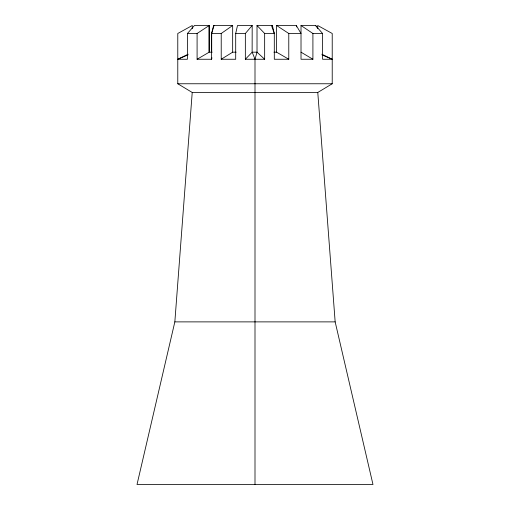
<?xml version="1.0" encoding="UTF-8"?>
<svg xmlns="http://www.w3.org/2000/svg" width="510" height="510" viewBox="0 0 510 510"><rect width="100%" height="100%" fill="white"/><g stroke="black" fill="none" stroke-linecap="round" stroke-linejoin="round"><path stroke-width="0.76" d="M317.717 28.636L317.717 25.5L332.22 33.488L332.22 83.761L317.781 92.469L335.159 321.88L372.982 484.5L137.018 484.5L174.841 321.88L192.219 92.469L177.78 83.761L177.78 33.488L192.283 25.5L192.283 28.636M221.219 59.256L232.662 52.179L232.662 25.5L221.219 33.488L221.219 59.256L235.697 59.256L235.697 33.488L237.507 25.5L252.189 25.5L252.131 52.179L257.104 52.179M197.09 59.256L209.208 52.179L209.208 25.5L197.09 33.488L197.09 59.256L211.548 59.256L211.548 33.488L213.658 25.5L232.662 25.5M213.958 25.5L211.701 33.488L211.701 52.23M255 484.5L255 59.256L257.014 52.179L257.014 25.5L272.365 25.5L274.303 33.488L274.303 59.256L288.781 59.256L288.781 33.488L276.586 25.5L276.586 52.179L288.781 59.256M211.548 59.256L211.969 57.84M257.014 25.5L264.652 33.488L264.652 59.256L245.348 59.256L245.348 33.488L252.189 25.5M188.139 54.2L177.78 59.256L187.438 59.256L187.438 33.488L194.438 25.5L209.208 25.5M245.348 59.256L252.189 52.179L255 59.256M177.78 59.256L187.922 54.953M276.586 25.5L296.31 25.5L301.015 33.488L288.781 33.488M301.015 25.5L312.91 33.488L312.91 59.256L301.015 59.256L301.015 25.5L315.62 25.5L322.562 33.488L322.562 59.256L332.22 59.256L321.861 54.2M187.438 33.488L197.09 33.488M211.548 33.488L221.219 33.488M235.697 33.488L245.348 33.488M264.652 33.488L274.303 33.488L271.498 25.5M312.91 33.488L322.562 33.488M212.173 52.179L209.094 52.179L209.094 25.5M232.662 52.179L236.124 52.179M273.934 52.179L276.586 52.179M177.78 83.761L332.22 83.761M192.219 92.469L317.781 92.469M174.841 321.88L335.159 321.88M322.116 54.953L332.22 59.256M301.015 52.179L312.91 59.256M257.014 52.179L264.652 59.256M315.562 25.5L317.564 27.782M296.31 25.5L296.699 26.953M272.365 25.5L272.365 28.636M213.658 25.5L213.658 27.068"/></g></svg>
